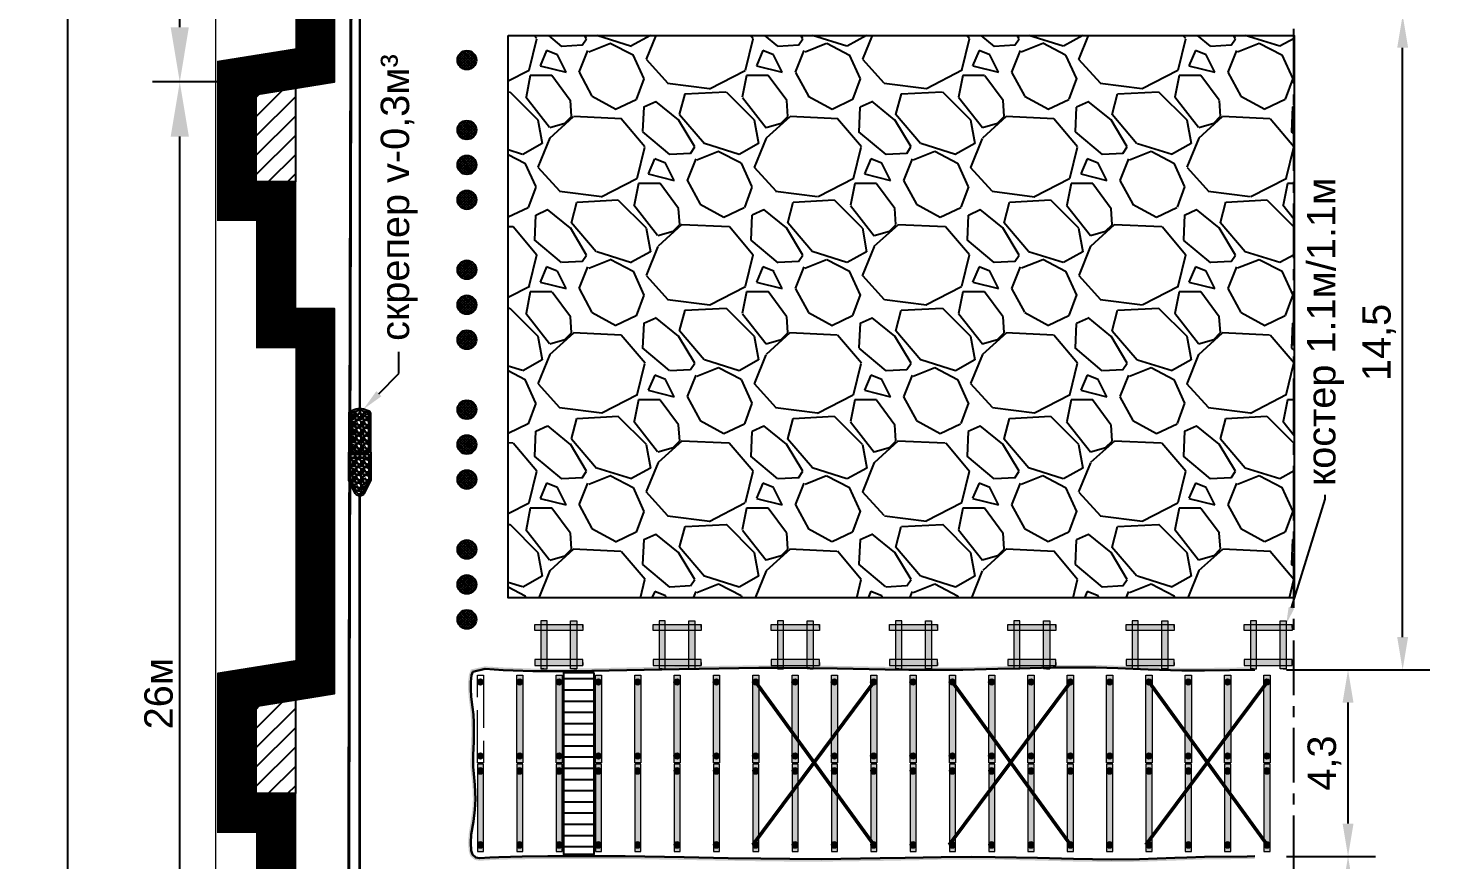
# Model space of a CAD drawing. Header units: inches. Extents: x 523 to 1492, y 69 to 539.
# Drawn here: x 592 to 656.2, y 285.9 to 324 of the extents above; entities that cross this region are included whole.
import ezdxf
from ezdxf import colors
from ezdxf.entities.mleader import LeaderData, LeaderLine
from ezdxf.math import Vec2, Vec3

# ---------------------------------------------------------------- set-up
doc = ezdxf.new("R2010")
doc.units = ezdxf.units.IN
doc.header["$MEASUREMENT"] = 0
doc.linetypes.add('ACAD_ISO02W100', pattern=[15, 12, -3])
doc.linetypes.add('CENTERX2', pattern=[4, 2.5, -0.5, 0.5, -0.5])
doc.styles.get("Standard").update_dxf_attribs({"font": 'arial.ttf'})
doc.dimstyles.new('ISO-25', dxfattribs={"dimtxt": 2.5, "dimasz": 2.5, "dimexe": 1.25, "dimexo": 0, "dimtad": 1, "dimdec": 0, "dimtxsty": 'Standard', "dimcen": 2.5, "dimadec": 0, "dimazin": 0, "dimtfac": 1, "dimtdec": 0, "dimtmove": 0, "dimatfit": 3, "dimfxl": 0, "dimarcsym": 0})
pattern_1 = [(45, (592.924987, 255.923917), (-0.0176776695, 0.0176776695), [])]
pattern_2 = [(228.0128, (129.6, 180), (-1439.99968, -1620.00024), [24.2165, -2397.436]), (184.9697, (113.4, 162), (2160.000189, 179.998435), [41.5562, -4114.0665]), (132.5104, (72, 158.4), (1799.99833, -1980.00156), [29.302, -2900.8858]), (267.2737, (1.8, 113.4), (179.999283, 3600.000053), [37.843, -3746.4404]), (292.8337, (0, 75.6), (-900.001783, 2159.999354), [37.108, -3673.687]), (357.2737, (14.4, 41.4), (-3600.000053, 179.999283), [37.843, -3746.4404]), (37.6942, (52.2, 39.6), (-2340.001322, -1799.998273), [50.0452, -4954.4728]), (72.2553, (91.8, 70.2), (1260.001937, 3959.999322), [47.248, -4677.5378]), (121.4296, (106.2, 115.2), (-1440.001482, 2339.999107), [37.971, -3759.133]), (175.2364, (86.4, 147.6), (1980.00017, -179.998476), [43.3498, -2124.1373]), (222.3974, (43.2, 151.2), (-2160.001323, -1979.998575), [56.0606, -5550.0075]), (138.8141, (180, 111.6), (-1260.00053, 1079.999516), [19.134, -1894.292]), (171.4692, (165.6, 124.2), (2339.999691, -360.001424), [36.4027, -3603.872]), (225, (129.6, 129.6), (-2e-14, -180), [25.456, -229.1026]), (203.1986, (117, 151.2), (899.99995, 360.00024), [13.7084, -1357.1307]), (291.8014, (104.4, 145.8), (-179.99998, 540.00005), [19.3865, -949.943]), (30.9638, (111.6, 127.8), (539.99964, 360.00045), [31.487, -1018.084]), (161.5651, (138.6, 144), (360.0001, -179.9997), [22.7684, -546.4417]), (16.3895, (0, 145.8), (1800.000396, 539.998688), [31.896, -3157.712]), (70.3462, (30.6, 154.8), (-719.999145, -1980.000384), [26.759, -2649.1334]), (293.1986, (138.6, 180), (-360.00024, 899.99995), [27.4167, -1343.4224]), (343.6105, (149.4, 154.8), (-1800.000396, 539.998688), [31.896, -3157.712]), (339.444, (0, 34.2), (-900.00033, 359.99928), [30.7584, -1507.1623]), (294.7751, (28.8, 23.4), (-899.998594, 1980.000616), [25.772, -2551.4357]), (66.8014, (140.4, 0), (360.00024, 899.99995), [27.4167, -1343.4224]), (17.354, (151.2, 25.2), (-2340.000363, -719.99901), [30.1736, -2987.1763]), (69.444, (52.2, 0), (-359.99928, -900.00033), [15.379, -1522.5415]), (101.3099, (129.6, 0), (-179.99957, 720.00014), [9.178, -908.645]), (165.9638, (127.8, 9), (540.0001, -179.99965), [37.108, -705.051]), (186.009, (91.8, 18), (1799.999955, 179.999877), [34.389, -3404.506]), (303.6901, (111.6, 111.6), (-180.00024, 359.9999), [25.96, -623.039]), (353.1572, (126, 90), (3059.999886, -360.00144), [45.323, -4486.9613]), (60.9454, (171, 84.6), (-720.000005, -1260.00007), [18.532, -1834.6813]), (90, (180, 100.8), (-180, 180), [10.8, -169.2]), (120.2564, (88.2, 23.4), (719.99908, -1260.000442), [25.0063, -2475.6336]), (48.0128, (75.6, 45), (1439.99968, 1620.00024), [48.433, -2373.2194]), (0, (108, 81), (180, 180), [46.8, -133.2]), (325.3048, (154.8, 81), (-1799.998967, 1260.00155), [28.4605, -2817.5893]), (254.0546, (178.2, 64.8), (-179.99998, -720.00002), [26.2084, -1284.2114]), (207.646, (171, 39.6), (-3419.999245, -1800.001388), [42.6717, -4224.5053]), (175.4261, (133.2, 19.8), (-2340.0001, 179.999064), [45.1438, -4469.2333])]

# ---------------------------------------------------------------- blocks, each defined once
blk = doc.blocks.new('Ш.Б. - 2.0м')
at = {"linetype": 'ByBlock', "lineweight": 15}
blk.add_hatch(color=254, dxfattribs=at).paths.add_polyline_path([(1918.55, -1430.91), (1918.55, -1432.31), (1938.55, -1432.31), (1938.55, -1430.91)])
at = {"color": 7, "linetype": 'ByBlock', "lineweight": 15}
blk.add_lwpolyline([(1918.55, -1430.91), (1918.55, -1432.31), (1938.55, -1432.31), (1938.55, -1430.91), (1918.55, -1430.91)], dxfattribs=at)
blk = doc.blocks.new('S - 140')
at = {"linetype": 'ByBlock', "lineweight": 15}
h = blk.add_hatch(color=7, dxfattribs=at)
edge = h.paths.add_edge_path()
edge.add_arc((1417, -1397), 70, 0, 360)
at = {"color": 7, "linetype": 'ByBlock', "lineweight": 15}
blk.add_circle((1417, -1397), 70, dxfattribs=at)
blk = doc.blocks.new('Руд.стойка 0.14 - 1.1')
at = {"linetype": 'ByBlock', "lineweight": 15}
blk.add_hatch(color=252, dxfattribs=at).paths.add_polyline_path([(2005.72, -1382.26), (2007.12, -1382.26), (2007.12, -1393.26), (2005.72, -1393.26)])
at = {"color": 7, "linetype": 'ByBlock', "lineweight": 15}
for p, q in [((2006.42, -1393.26), (2007.12, -1393.26)), ((2007.12, -1393.26), (2006.42, -1393.26))]:
    blk.add_line(p, q, dxfattribs=at)
blk.add_lwpolyline([(2005.72, -1382.26), (2007.12, -1382.26), (2007.12, -1393.26), (2005.72, -1393.26), (2005.72, -1382.26)], dxfattribs=at)
blk = doc.blocks.new('Костер 1.1х1.1м')
at = {"color": 7, "linetype": 'ByBlock', "lineweight": 15, "rotation": 90}
blk.add_blockref('Руд.стойка 0.14 - 1.1', (575.59, -3401.37), dxfattribs=at)
at = {"color": 7, "linetype": 'ByBlock', "lineweight": 15, "xscale": -1}
blk.add_blockref('Руд.стойка 0.14 - 1.1', (3966.37, -11.19), dxfattribs=at)
at = {"color": 7, "linetype": 'ByBlock', "lineweight": 15}
blk.add_blockref('Руд.стойка 0.14 - 1.1', (-39.67, -11.19), dxfattribs=at)
at = {"color": 7, "linetype": 'ByBlock', "lineweight": 15, "xscale": -1, "rotation": 90}
blk.add_blockref('Руд.стойка 0.14 - 1.1', (575.59, 603.47), dxfattribs=at)
blk = doc.blocks.new('Бутовая 8м + прорывной')
h = blk.add_hatch()
h.set_pattern_fill('ANSI38', color=256, scale=2, style=0)
h.set_pattern_definition([(45, (-9, -4e-12), (-0.176776695, 0.176776695), []), (135, (-9, -4e-12), (-0.530330086, 0.176776695), [0.625, -0.375])])
h.paths.add_polyline_path([(2126.08, -4677.96), (2126.08, -4656.62), (2114.58, -4656.79), (2109.38, -4656.77), (2101.67, -4656.53), (2094.76, -4656.25), (2089.75, -4656.11), (2079.93, -4656.11), (2072.06, -4656.28), (2067.3, -4656.42), (2059.25, -4656.6), (2054.37, -4656.65), (2046.93, -4656.61), (2041.51, -4656.53), (2030.55, -4656.31), (2018.06, -4656.16), (2012.58, -4656.17), (1994.39, -4656.43), (1982.39, -4656.68), (1970.31, -4656.93), (1960.89, -4656.93), (1956.42, -4656.76), (1954.1, -4656.68), (1949.96, -4656.42), (1947.17, -4657.04), (1946.86, -4657.8), (1946.67, -4659.33), (1946.66, -4660.95), (1946.8, -4662.76), (1947.11, -4665.19), (1947.27, -4666.81), (1947.37, -4668.76), (1947.38, -4671.75), (1947.35, -4673.01), (1947.24, -4676.16), (1947.2, -4677.65), (1947.21, -4678.81), (1947.37, -4680.42), (1947.65, -4682.92), (1947.77, -4686.21), (1947.64, -4688.66), (1947.27, -4691.36), (1946.8, -4694.3), (1946.68, -4696.22), (1946.8, -4697.95), (1947.09, -4698.91), (1947.87, -4699.56), (1948.69, -4699.7), (1951.03, -4699.57), (1953.07, -4699.46), (1958.45, -4699.35), (1964.31, -4699.28), (1969.78, -4699.28), (1982.03, -4699.28), (1995.5, -4699.52), (2005.59, -4699.7), (2013.07, -4699.82), (2019.67, -4699.89), (2026.89, -4699.91), (2040.36, -4699.74), (2046.08, -4699.63), (2054.31, -4699.48), (2061.21, -4699.42), (2066.69, -4699.45), (2076.39, -4699.66), (2084.64, -4699.88), (2093.33, -4700), (2099.75, -4699.94), (2107.79, -4699.66), (2110.53, -4699.55), (2114.57, -4699.4), (2126.08, -4699.29)], flags=16)
h.paths.add_polyline_path([(2126.08, -4699.89), (2126.08, -4656.02), (2114.58, -4656.19), (2109.39, -4656.17), (2101.7, -4655.93), (2094.78, -4655.65), (2089.75, -4655.51), (2079.92, -4655.51), (2072.05, -4655.68), (2067.28, -4655.82), (2059.24, -4656), (2054.37, -4656.05), (2046.94, -4656.01), (2041.52, -4655.93), (2030.56, -4655.71), (2018.07, -4655.56), (2012.58, -4655.57), (1994.38, -4655.83), (1982.38, -4656.08), (1970.31, -4656.33), (1960.9, -4656.33), (1956.44, -4656.16), (1954.13, -4656.08), (1949.92, -4655.81), (1946.73, -4656.52), (1946.28, -4657.65), (1946.07, -4659.29), (1946.06, -4660.97), (1946.2, -4662.83), (1946.51, -4665.26), (1946.67, -4666.85), (1946.77, -4668.78), (1946.78, -4671.74), (1946.75, -4672.99), (1946.64, -4676.14), (1946.6, -4677.64), (1946.61, -4678.85), (1946.77, -4680.49), (1947.05, -4682.96), (1947.17, -4686.21), (1947.05, -4688.6), (1946.68, -4691.27), (1946.2, -4694.24), (1946.08, -4696.22), (1946.21, -4698.06), (1946.57, -4699.26), (1947.61, -4700.12), (1948.65, -4700.3), (1951.06, -4700.17), (1953.09, -4700.06), (1958.46, -4699.95), (1964.31, -4699.88), (1982.02, -4699.88), (1995.49, -4700.12), (2005.58, -4700.3), (2013.07, -4700.42), (2019.67, -4700.49), (2026.9, -4700.51), (2040.37, -4700.34), (2046.09, -4700.23), (2054.32, -4700.08), (2061.21, -4700.02), (2066.68, -4700.05), (2076.37, -4700.26), (2084.63, -4700.48), (2093.33, -4700.6), (2099.76, -4700.54), (2107.82, -4700.26), (2110.55, -4700.15), (2114.58, -4700)])
at = {"color": 7, "linetype": 'ByBlock', "lineweight": 30}
blk.add_lwpolyline([(2126.08, -4656.62), (2114.58, -4656.79), (2109.38, -4656.77), (2101.67, -4656.53), (2094.76, -4656.25), (2089.75, -4656.11), (2079.93, -4656.11), (2072.06, -4656.28), (2067.3, -4656.42), (2059.25, -4656.6), (2054.37, -4656.65), (2046.93, -4656.61), (2041.51, -4656.53), (2030.55, -4656.31), (2018.06, -4656.16), (2012.58, -4656.17), (1994.39, -4656.43), (1982.39, -4656.68), (1970.31, -4656.93), (1960.89, -4656.93), (1956.42, -4656.76), (1954.1, -4656.68), (1949.96, -4656.42), (1947.17, -4657.04), (1946.86, -4657.8), (1946.67, -4659.33), (1946.66, -4660.95), (1946.8, -4662.76), (1947.11, -4665.19), (1947.27, -4666.81), (1947.37, -4668.76), (1947.38, -4671.75), (1947.35, -4673.01), (1947.24, -4676.16), (1947.2, -4677.65), (1947.21, -4678.81), (1947.37, -4680.42), (1947.65, -4682.92), (1947.77, -4686.21), (1947.64, -4688.66), (1947.27, -4691.36), (1946.8, -4694.3), (1946.68, -4696.22), (1946.8, -4697.95), (1947.09, -4698.91), (1947.87, -4699.56), (1948.69, -4699.7), (1951.03, -4699.57), (1953.07, -4699.46), (1958.45, -4699.35), (1964.31, -4699.28), (1969.78, -4699.28), (1982.03, -4699.28), (1995.5, -4699.52), (2005.59, -4699.7), (2013.07, -4699.82), (2019.67, -4699.89), (2026.89, -4699.91), (2040.36, -4699.74), (2046.08, -4699.63), (2054.31, -4699.48), (2061.21, -4699.42), (2066.69, -4699.45), (2076.39, -4699.66), (2084.64, -4699.88), (2093.33, -4700), (2099.75, -4699.94), (2107.79, -4699.66), (2110.53, -4699.55), (2114.57, -4699.4), (2124.34, -4699.31), (2126.08, -4699.29)], dxfattribs=at)
at = {"color": 7, "linetype": 'ACAD_ISO02W100', "lineweight": 15}
blk.add_lwpolyline([(1948.2, -4657.86), (1949.6, -4657.86), (1949.6, -4677.86), (1948.2, -4677.86), (1948.2, -4657.86)], dxfattribs=at)
at = {"color": 7, "linetype": 'ByBlock', "lineweight": 15}
for p in [(3.48, -3251.97), (30.54, -3251.97), (57.6, -3251.97), (84.66, -3251.97), (111.72, -3251.97), (138.78, -3251.97), (165.84, -3251.97)]:
    blk.add_blockref('Костер 1.1х1.1м', p, dxfattribs=at)
at = {"color": 7, "linetype": 'ByBlock', "lineweight": 15, "xscale": -1, "rotation": 90}
for p in [(526.29, -2739.32), (535.29, -2739.32), (544.29, -2739.32), (553.29, -2739.32), (562.29, -2739.32), (571.29, -2739.32), (580.29, -2739.32), (589.29, -2739.32), (598.29, -2739.32), (607.29, -2739.32), (616.29, -2739.32), (625.29, -2739.32), (634.29, -2739.32), (643.29, -2739.32), (652.29, -2739.32), (661.29, -2739.32), (670.29, -2739.32), (679.29, -2739.32), (688.29, -2739.32), (697.29, -2739.32)]:
    blk.add_blockref('Ш.Б. - 2.0м', p, dxfattribs=at)
at = {"color": 7, "linetype": 'ByBlock', "lineweight": 15, "extrusion": (0, 0, -1), "rotation": 90}
for p, xscale, yscale, zscale in [((-1962.86, -4645.23), -0.01000000000021828, 0.01000000000021828, -0.01000000000021828), ((-1971.86, -4645.23), -0.01000000000021828, 0.01000000000021828, -0.01000000000021828), ((-1980.86, -4645.23), -0.01000000000021828, 0.01000000000021828, -0.01000000000021828), ((-1989.86, -4645.23), -0.01000000000021828, 0.01000000000021828, -0.01000000000021828), ((-1998.86, -4645.23), -0.01000000000021828, 0.01000000000021828, -0.01000000000021828), ((-2007.86, -4645.23), -0.01000000000021828, 0.01000000000021828, -0.01000000000021828), ((-2016.86, -4645.23), -0.01000000000021828, 0.01000000000021828, -0.01000000000021828), ((-2025.86, -4645.23), -0.01000000000021828, 0.01000000000021828, -0.01000000000021828), ((-2034.86, -4645.23), -0.01000000000021828, 0.01000000000021828, -0.01000000000021828), ((-2043.86, -4645.23), -0.01000000000021828, 0.01000000000021828, -0.01000000000021828), ((-2052.86, -4645.23), -0.01000000000021828, 0.01000000000021828, -0.01000000000021828), ((-2061.86, -4645.23), -0.01000000000021828, 0.01000000000021828, -0.01000000000021828), ((-2070.86, -4645.23), -0.01000000000021828, 0.01000000000021828, -0.01000000000021828), ((-2079.86, -4645.23), -0.01000000000021828, 0.01000000000021828, -0.01000000000021828), ((-2088.86, -4645.23), -0.01000000000021828, 0.01000000000021828, -0.01000000000021828), ((-2097.86, -4645.23), -0.01000000000021828, 0.01000000000021828, -0.01000000000021828), ((-2106.86, -4645.23), -0.01000000000021828, 0.01000000000021828, -0.01000000000021828), ((-2115.86, -4645.23), -0.01000000000021828, 0.01000000000021828, -0.01000000000021828), ((-2124.86, -4645.23), -0.01000000000021828, 0.01000000000021828, -0.01000000000021828), ((-2133.86, -4645.23), -0.01000000000021828, 0.01000000000021828, -0.01000000000021828), ((-2142.86, -4645.23), -0.01000000000021828, 0.01000000000021828, -0.01000000000021828), ((-1962.86, -4662.16), -0.01000000000021828, 0.01000000000021828, -0.01000000000021828), ((-1971.86, -4662.16), -0.01000000000021828, 0.01000000000021828, -0.01000000000021828), ((-1980.86, -4662.16), -0.01000000000021828, 0.01000000000021828, -0.01000000000021828), ((-1989.86, -4662.16), -0.01000000000021828, 0.01000000000021828, -0.01000000000021828), ((-1998.86, -4662.16), -0.01000000000021828, 0.01000000000021828, -0.01000000000021828), ((-2007.86, -4662.16), -0.01000000000021828, 0.01000000000021828, -0.01000000000021828), ((-2016.86, -4662.16), -0.01000000000021828, 0.01000000000021828, -0.01000000000021828), ((-2025.86, -4662.16), -0.01000000000021828, 0.01000000000021828, -0.01000000000021828), ((-2034.86, -4662.16), -0.01000000000021828, 0.01000000000021828, -0.01000000000021828), ((-2043.86, -4662.16), -0.01000000000021828, 0.01000000000021828, -0.01000000000021828), ((-2052.86, -4662.16), -0.01000000000021828, 0.01000000000021828, -0.01000000000021828), ((-2061.86, -4662.16), -0.01000000000021828, 0.01000000000021828, -0.01000000000021828), ((-2070.86, -4662.16), -0.01000000000021828, 0.01000000000021828, -0.01000000000021828), ((-2079.86, -4662.16), -0.01000000000021828, 0.01000000000021828, -0.01000000000021828), ((-2088.86, -4662.16), -0.01000000000021828, 0.01000000000021828, -0.01000000000021828), ((-2097.86, -4662.16), -0.01000000000021828, 0.01000000000021828, -0.01000000000021828), ((-2106.86, -4662.16), -0.01000000000021828, 0.01000000000021828, -0.01000000000021828), ((-2115.86, -4662.16), -0.01000000000021828, 0.01000000000021828, -0.01000000000021828), ((-2124.86, -4662.16), -0.01000000000021828, 0.01000000000021828, -0.01000000000021828), ((-2133.86, -4662.16), -0.01000000000021828, 0.01000000000021828, -0.01000000000021828), ((-2142.86, -4662.16), -0.01000000000021828, 0.01000000000021828, -0.01000000000021828), ((-1962.86, -4693.91), 0.009999999999990905, 0.009999999999990905, -0.01), ((-1971.86, -4693.91), 0.009999999999990905, 0.009999999999990905, -0.01), ((-1980.86, -4693.91), 0.009999999999990905, 0.009999999999990905, -0.01), ((-1989.86, -4693.91), 0.009999999999990905, 0.009999999999990905, -0.01), ((-1998.86, -4693.91), 0.009999999999990905, 0.009999999999990905, -0.01), ((-2007.86, -4693.91), 0.009999999999990905, 0.009999999999990905, -0.01), ((-2016.86, -4693.91), 0.009999999999990905, 0.009999999999990905, -0.01), ((-2025.86, -4693.91), 0.009999999999990905, 0.009999999999990905, -0.01), ((-2034.86, -4693.91), 0.009999999999990905, 0.009999999999990905, -0.01), ((-2043.86, -4693.91), 0.009999999999990905, 0.009999999999990905, -0.01), ((-2052.86, -4693.91), 0.009999999999990905, 0.009999999999990905, -0.01), ((-2061.86, -4693.91), 0.009999999999990905, 0.009999999999990905, -0.01), ((-2070.86, -4693.91), 0.009999999999990905, 0.009999999999990905, -0.01), ((-2079.86, -4693.91), 0.009999999999990905, 0.009999999999990905, -0.01), ((-2088.86, -4693.91), 0.009999999999990905, 0.009999999999990905, -0.01), ((-2097.86, -4693.91), 0.009999999999990905, 0.009999999999990905, -0.01), ((-2106.86, -4693.91), 0.009999999999990905, 0.009999999999990905, -0.01), ((-2115.86, -4693.91), 0.009999999999990905, 0.009999999999990905, -0.01), ((-2124.86, -4693.91), 0.009999999999990905, 0.009999999999990905, -0.01), ((-2133.86, -4693.91), 0.009999999999990905, 0.009999999999990905, -0.01), ((-2142.86, -4693.91), 0.009999999999990905, 0.009999999999990905, -0.01), ((-1962.86, -4710.84), 0.009999999999990905, 0.009999999999990905, -0.01), ((-1971.86, -4710.84), 0.009999999999990905, 0.009999999999990905, -0.01), ((-1980.86, -4710.84), 0.009999999999990905, 0.009999999999990905, -0.01), ((-1989.86, -4710.84), 0.009999999999990905, 0.009999999999990905, -0.01), ((-1998.86, -4710.84), 0.009999999999990905, 0.009999999999990905, -0.01), ((-2007.86, -4710.84), 0.009999999999990905, 0.009999999999990905, -0.01), ((-2016.86, -4710.84), 0.009999999999990905, 0.009999999999990905, -0.01), ((-2025.86, -4710.84), 0.009999999999990905, 0.009999999999990905, -0.01), ((-2034.86, -4710.84), 0.009999999999990905, 0.009999999999990905, -0.01), ((-2043.86, -4710.84), 0.009999999999990905, 0.009999999999990905, -0.01), ((-2052.86, -4710.84), 0.009999999999990905, 0.009999999999990905, -0.01), ((-2061.86, -4710.84), 0.009999999999990905, 0.009999999999990905, -0.01), ((-2070.86, -4710.84), 0.009999999999990905, 0.009999999999990905, -0.01), ((-2079.86, -4710.84), 0.009999999999990905, 0.009999999999990905, -0.01), ((-2088.86, -4710.84), 0.009999999999990905, 0.009999999999990905, -0.01), ((-2097.86, -4710.84), 0.009999999999990905, 0.009999999999990905, -0.01), ((-2106.86, -4710.84), 0.009999999999990905, 0.009999999999990905, -0.01), ((-2115.86, -4710.84), 0.009999999999990905, 0.009999999999990905, -0.01), ((-2124.86, -4710.84), 0.009999999999990905, 0.009999999999990905, -0.01), ((-2133.86, -4710.84), 0.009999999999990905, 0.009999999999990905, -0.01), ((-2142.86, -4710.84), 0.009999999999990905, 0.009999999999990905, -0.01)]:
    blk.add_blockref('S - 140', p, dxfattribs=dict(at, xscale=xscale, yscale=yscale, zscale=zscale))
at = {"color": 7, "linetype": 'ByBlock', "lineweight": 15, "rotation": 90}
for p in [(517.29, -6616.75), (526.29, -6616.75), (535.29, -6616.75), (544.29, -6616.75), (553.29, -6616.75), (562.29, -6616.75), (571.29, -6616.75), (580.29, -6616.75), (589.29, -6616.75), (598.29, -6616.75), (607.29, -6616.75), (616.29, -6616.75), (625.29, -6616.75), (634.29, -6616.75), (643.29, -6616.75), (652.29, -6616.75), (661.29, -6616.75), (670.29, -6616.75), (679.29, -6616.75), (688.29, -6616.75), (697.29, -6616.75)]:
    blk.add_blockref('Ш.Б. - 2.0м', p, dxfattribs=at)
blk = doc.blocks.new('*D230')
at = {"color": 0, "linetype": 'ByBlock', "lineweight": -2}
for p, q in [((616.677, 475.487), (592.58, 475.487)), ((593.83, 266.987), (593.83, 473.987)), ((604.249, 265.487), (592.58, 265.487))]:
    blk.add_line(p, q, dxfattribs=at)
at = {"color": 0, "linetype": 'ByBlock'}
for points in [[(593.58, 473.987), (594.08, 473.987), (593.83, 475.487)], [(593.58, 266.987), (594.08, 266.987), (593.83, 265.487)]]:
    blk.add_solid(points, dxfattribs=at)
at = {"layer": 'Defpoints', "color": 0, "linetype": 'ByBlock'}
for p in [(593.83, 475.487), (616.677, 475.487), (604.249, 265.487)]:
    blk.add_point(p, dxfattribs=at)
at = {"color": 0, "linetype": 'ByBlock', "lineweight": 15, "insert": (592.866, 370.487), "char_height": 1.3, "attachment_point": 5, "rotation": 90}
blk.add_mtext('105м', dxfattribs=at)
blk = doc.blocks.new('*D239')
at = {"color": 0, "linetype": 'ByBlock', "lineweight": -2}
for p, q in [((649.788, 324.551), (656.178, 324.551)), ((654.928, 296.076), (654.928, 323.051)), ((649.955, 294.576), (656.178, 294.576))]:
    blk.add_line(p, q, dxfattribs=at)
at = {"color": 0, "linetype": 'ByBlock'}
for points in [[(654.678, 323.051), (655.178, 323.051), (654.928, 324.551)], [(654.678, 296.076), (655.178, 296.076), (654.928, 294.576)]]:
    blk.add_solid(points, dxfattribs=at)
at = {"layer": 'Defpoints', "color": 0, "linetype": 'ByBlock'}
for p in [(649.788, 324.551), (654.928, 324.551), (649.955, 294.576)]:
    blk.add_point(p, dxfattribs=at)
at = {"color": 0, "linetype": 'ByBlock', "lineweight": 15, "insert": (653.846, 309.563), "char_height": 1.3, "attachment_point": 5, "rotation": 90}
blk.add_mtext('14,5', dxfattribs=at)
blk = doc.blocks.new('*D242')
at = {"color": 0, "linetype": 'ByBlock', "lineweight": -2}
for p, q in [((649.617, 294.576), (653.678, 294.576)), ((652.428, 287.54), (652.428, 293.076)), ((649.617, 286.04), (653.678, 286.04))]:
    blk.add_line(p, q, dxfattribs=at)
at = {"color": 0, "linetype": 'ByBlock'}
for points in [[(652.178, 293.076), (652.678, 293.076), (652.428, 294.576)], [(652.178, 287.54), (652.678, 287.54), (652.428, 286.04)]]:
    blk.add_solid(points, dxfattribs=at)
at = {"layer": 'Defpoints', "color": 0, "linetype": 'ByBlock'}
for p in [(649.617, 294.576), (652.428, 294.576), (649.617, 286.04)]:
    blk.add_point(p, dxfattribs=at)
at = {"color": 0, "linetype": 'ByBlock', "lineweight": 15, "insert": (651.346, 290.308), "char_height": 1.3, "attachment_point": 5, "rotation": 90}
blk.add_mtext('4,3', dxfattribs=at)
blk = doc.blocks.new('*D243')
at = {"color": 0, "linetype": 'ByBlock', "lineweight": -2}
for p, q in [((649.946, 286.04), (653.678, 286.04)), ((652.428, 284.54), (652.428, 269.794)), ((649.32, 268.294), (653.678, 268.294))]:
    blk.add_line(p, q, dxfattribs=at)
at = {"color": 0, "linetype": 'ByBlock'}
for points in [[(652.178, 284.54), (652.678, 284.54), (652.428, 286.04)], [(652.178, 269.794), (652.678, 269.794), (652.428, 268.294)]]:
    blk.add_solid(points, dxfattribs=at)
at = {"layer": 'Defpoints', "color": 0, "linetype": 'ByBlock'}
for p in [(649.946, 286.04), (649.32, 268.294), (652.428, 268.294)]:
    blk.add_point(p, dxfattribs=at)
at = {"color": 0, "linetype": 'ByBlock', "lineweight": 15, "insert": (651.346, 277.167), "char_height": 1.3, "attachment_point": 5, "rotation": 90}
blk.add_mtext('8,0', dxfattribs=at)
blk = doc.blocks.new('*D247')
at = {"color": 0, "linetype": 'ByBlock', "lineweight": -2}
for p, q in [((606.04, 377.487), (597.708, 377.487)), ((598.958, 323.987), (598.958, 374.987)), ((606.04, 321.487), (597.708, 321.487))]:
    blk.add_line(p, q, dxfattribs=at)
at = {"color": 0, "linetype": 'ByBlock'}
for points in [[(598.541, 374.987), (599.374, 374.987), (598.958, 377.487)], [(598.541, 323.987), (599.374, 323.987), (598.958, 321.487)]]:
    blk.add_solid(points, dxfattribs=at)
at = {"layer": 'Defpoints', "color": 0, "linetype": 'ByBlock'}
for p in [(598.958, 377.487), (606.04, 377.487), (606.04, 321.487)]:
    blk.add_point(p, dxfattribs=at)
at = {"color": 0, "linetype": 'ByBlock', "lineweight": 15, "insert": (597.994, 349.487), "char_height": 1.3, "attachment_point": 5, "rotation": 90}
blk.add_mtext('26м', dxfattribs=at)
blk = doc.blocks.new('*D248')
at = {"color": 0, "linetype": 'ByBlock', "lineweight": -2}
for p, q in [((606.04, 321.487), (597.708, 321.487)), ((598.958, 267.987), (598.958, 318.987)), ((606.04, 265.487), (597.708, 265.487))]:
    blk.add_line(p, q, dxfattribs=at)
at = {"color": 0, "linetype": 'ByBlock'}
for points in [[(598.541, 318.987), (599.374, 318.987), (598.958, 321.487)], [(598.541, 267.987), (599.374, 267.987), (598.958, 265.487)]]:
    blk.add_solid(points, dxfattribs=at)
at = {"layer": 'Defpoints', "color": 0, "linetype": 'ByBlock'}
for p in [(598.958, 321.487), (606.04, 321.487), (606.04, 265.487)]:
    blk.add_point(p, dxfattribs=at)
at = {"color": 0, "linetype": 'ByBlock', "lineweight": 15, "insert": (597.994, 293.487), "char_height": 1.3, "attachment_point": 5, "rotation": 90}
blk.add_mtext('26м', dxfattribs=at)
blk = doc.blocks.new('Скрепер 2')
h = blk.add_hatch(color=253)
edge = h.paths.add_edge_path(flags=17)
edge.add_line((1017, -3730), (124, -3730))
edge.add_arc((124, -3741), 10.9, 90, 162.0583)
edge.add_line((113, -3737), (72, -3865))
edge.add_arc((290, -3936), 230, 162.0583, 197.9417)
edge.add_line((72, -4007), (113, -4135))
edge.add_arc((124, -4132), 10.9, 197.9417, 270)
edge.add_line((124, -4142), (1017, -4142))
edge.add_line((1017, -4142), (1017, -3730))
edge = h.paths.add_edge_path()
edge.add_line((1017, -3686), (124, -3686))
edge.add_arc((124, -3741), 54.7, 90, 162.0583)
edge.add_line((72, -3724), (30, -3852))
edge.add_arc((290, -3936), 273, 162.0583, 197.9417)
edge.add_line((30, -4020), (72, -4148))
edge.add_arc((124, -4132), 54.7, 197.9417, 270)
edge.add_line((124, -4186), (1017, -4186))
edge.add_line((1017, -4186), (1017, -3686))
for points in [[(88, -3837), (88, -3819), (149, -3798), (149, -3730), (124, -3730, 0.325201), (113, -3737), (72, -3865, 0.157863), (72, -4007), (113, -4135, 0.325201), (124, -4142), (149, -4142), (149, -4074), (88, -4053), (88, -4036), (149, -4015), (149, -3966), (88, -3945), (88, -3927), (149, -3907), (149, -3857)], [(1059, -4144), (1147, -4144), (1147, -4074), (1087, -4053), (1087, -4036), (1147, -4015), (1147, -3966), (1087, -3945), (1087, -3927), (1147, -3907), (1147, -3857), (1087, -3837), (1087, -3819), (1147, -3798), (1147, -3728), (1059, -3728)]]:
    blk.add_hatch(color=253).paths.add_polyline_path(points)
h = blk.add_hatch()
h.set_pattern_fill('GRAVEL', color=256, scale=180, style=0)
h.set_pattern_definition(pattern_2)
h.paths.add_polyline_path([(1017, -4142), (1017, -3730), (149, -3730), (149, -3798), (88, -3819), (88, -3837), (149, -3857), (149, -3907), (88, -3927), (88, -3945), (149, -3966), (149, -4015), (88, -4036), (88, -4053), (149, -4074), (149, -4142)])
h = blk.add_hatch(color=253)
h.paths.add_polyline_path([(1656, -3686), (1017, -3686), (1017, -4186), (1656, -4186), (1959, -4038, 0.269525), (2017, -3938), (2017, -3934, 0.269525), (1959, -3835)])
h.paths.add_polyline_path([(1647, -3728), (1939, -3872, -0.265281), (1975, -3934), (1975, -3938, -0.265281), (1939, -4001), (1647, -4144), (1059, -4144), (1059, -3728)], flags=16)
h = blk.add_hatch()
h.set_pattern_fill('GRAVEL', color=256, scale=180, style=0)
h.set_pattern_definition(pattern_2)
h.paths.add_polyline_path([(1647, -4144), (1939, -4001, 0.265281), (1975, -3938), (1975, -3934, 0.265281), (1939, -3872), (1647, -3728), (1147, -3728), (1147, -3798), (1087, -3819), (1087, -3837), (1147, -3857), (1147, -3907), (1087, -3927), (1087, -3945), (1147, -3966), (1147, -4015), (1087, -4036), (1087, -4053), (1147, -4074), (1147, -4144)])
for points in [[(1017, -3686), (124, -3686, 0.325201), (72, -3724), (30, -3852, 0.157863), (30, -4020), (72, -4148, 0.325201), (124, -4186), (1017, -4186), (1017, -3686)], [(1017, -3686), (1656, -3686), (1959, -3835, -0.269525), (2017, -3934), (2017, -3938, -0.269525), (1959, -4038), (1656, -4186), (1017, -4186), (1017, -3686)]]:
    blk.add_lwpolyline(points, format="xyb")
for points in [[(1017, -3730), (124, -3730, 0.325201), (113, -3737), (72, -3865, 0.157863), (72, -4007), (113, -4135, 0.325201), (124, -4142), (1017, -4142)], [(1059, -3728), (1647, -3728), (1939, -3872, -0.265281), (1975, -3934), (1975, -3938, -0.265281), (1939, -4001), (1647, -4144), (1059, -4144)]]:
    blk.add_lwpolyline(points, format="xyb", close=True)
for points in [[(149, -3728), (149, -3798), (88, -3819), (88, -3837), (149, -3857), (149, -3907), (88, -3927), (88, -3945), (149, -3966), (149, -4015), (88, -4036), (88, -4053), (149, -4074), (149, -4145)], [(1147, -3728), (1147, -3798), (1087, -3819), (1087, -3837), (1147, -3857), (1147, -3907), (1087, -3927), (1087, -3945), (1147, -3966), (1147, -4015), (1087, -4036), (1087, -4053), (1147, -4074), (1147, -4145)]]:
    blk.add_lwpolyline(points)
blk = doc.blocks.new('ОКУ')
h = blk.add_hatch(color=254)
edge = h.paths.add_edge_path()
edge.add_arc((246, -1392), 217, 0, 360)
h = blk.add_hatch()
h.set_pattern_fill('ANSI37', color=256, scale=360, style=0)
edge = h.paths.add_edge_path()
edge.add_arc((246, -1392), 217, 0, 360)
blk.add_circle((246, -1392), 217)

msp = doc.modelspace()

# ---------------------------------------------------------------- hatches: boundary and pattern name
h = msp.add_hatch()
h.set_pattern_fill('ANSI31', color=22, scale=0.2, style=0)
h.set_pattern_definition(pattern_1)
h.paths.add_polyline_path([(606.46, 260.474), (606.618, 264.874), (607.176, 474.434), (607.215, 474.434), (606.654, 264.869), (606.496, 260.474)])
h = msp.add_hatch()
h.set_pattern_fill('ANSI31', color=256, scale=0.2, style=0)
h.set_pattern_definition(pattern_1)
h.paths.add_polyline_path([(607.177, 306.532), (607.216, 306.532), (607.215, 308.071), (607.176, 474.434)])
h = msp.add_hatch()
h.set_pattern_fill('GRAVEL', color=256, scale=7, angle=315)
h.set_pattern_definition([(183.01279, (8.51357, 1.38593), (-84.14570696, -4.94974747), [0.94175, -93.233616]), (139.96974, (7.5731, 1.33643), (64.34671709, -54.44722215), [1.616076, -159.991473]), (87.51045, (6.33568, 2.3759), (-4.94974747, -103.94469683), [1.139516, -112.81223]), (222.27369, (3.16784, 3.06884), (103.94469683, 94.0452019), [1.471666, -145.694906]), (247.833654, (2.0789, 2.0789), (34.64823228, 84.14570696), [1.443085, -142.86561]), (312.27369, (1.53442, 0.74246), (-94.0452019, 103.94469683), [1.471666, -145.694906]), (352.69424, (2.52437, -0.34648), (-113.84419177, 14.849242405), [1.946203, -192.67394]), (27.25533, (4.45477, -0.59397), (143.54267658, 74.24621202), [1.837416, -181.90425]), (76.429566, (6.0882, 0.2475), (24.74873734, 103.94469683), [1.47665, -146.18851]), (130.23636, (6.4347, 1.6829), (49.4974747, -59.3969696), [1.685824, -82.60534]), (177.397438, (5.34573, 2.96985), (-113.84419177, 4.94974747), [2.180136, -215.833625]), (93.81407, (8.0186, -1.8809), (-4.94974747, 64.3467171), [0.74411, -73.666914]), (126.469234, (7.9691, -1.13844), (54.44722215, -74.24621202), [1.41566, -140.15058]), (180, (7.1276, -1e-15), (-4.949747, -4.949747), [0.98995, -8.90955]), (158.19859, (7.3751, 0.94045), (34.6482323, -14.8492424), [0.533106, -52.777306]), (246.8014, (6.8801, 1.1384), (9.899495, 19.7989899), [0.75392, -36.94223]), (345.96376, (6.5832, 0.4455), (24.7487373, -4.9497475), [1.2245, -39.59216]), (116.56505, (7.771, 0.1485), (4.9497475, -14.8492424), [0.88544, -21.250507]), (331.38954, (4.0093, 4.0093), (64.34671709, -34.64823228), [1.2404, -122.799916]), (25.346176, (5.09824, 3.41533), (-74.24621202, -34.64823228), [1.040627, -103.021854]), (248.19859, (8.76105, 1.1384), (14.8492424, 34.6482323), [1.066205, -52.244207]), (298.61046, (8.36507, 0.1485), (-34.64823228, 64.34671709), [1.2404, -122.799916]), (294.44395, (0.94045, 0.94045), (-14.8492424, 34.6482323), [1.19616, -58.611866]), (249.77514, (1.43543, -0.1485), (29.6984848, 79.1959595), [1.002246, -99.2225]), (21.80141, (3.8608, -3.8608), (34.6482323, 14.8492424), [1.066205, -52.244207]), (332.354025, (4.85075, -3.46482), (-84.14570696, 44.54772721), [1.173417, -116.167965]), (24.44395, (1.4354, -1.4354), (-34.6482323, -14.8492424), [0.59808, -59.209946]), (56.30993, (3.5638, -3.5638), (14.8492424, 24.7487373), [0.35693, -35.336207]), (120.96376, (3.7618, -3.2668), (9.899495, -19.79899), [1.443085, -27.418654]), (141.009006, (3.01935, -2.0294), (54.44722215, -44.54772721), [1.33735, -132.39746]), (258.69007, (6.1377, -2e-15), (4.9497475, 14.8492424), [1.009554, -24.229305]), (308.157227, (5.9397, -0.98995), (74.24621202, -94.0452019), [1.76256, -174.49294]), (15.9454, (7.02864, -2.3759), (-54.44722215, -14.8492424), [0.72069, -71.34872]), (45, (7.7216, -2.178), (3e-15, 9.899495), [0.42, -6.58]), (75.25644, (3.06884, -1.7819), (-14.8492424, -54.44722215), [0.97247, -96.27464]), (3.01279, (3.31633, -0.84146), (84.14570696, 4.94974747), [1.883504, -92.291864]), (315, (5.197, -0.7425), (9.899495, -2e-15), [1.82, -5.18]), (280.304846, (6.48417, -2.0294), (14.8492424, -84.14570696), [1.1068, -109.57292]), (209.0546, (6.6822, -3.1183), (-24.7487373, -14.8492424), [1.019214, -49.941555]), (162.645975, (5.7912, -3.61332), (-143.54267658, 44.54772721), [1.659455, -164.28632]), (130.42608, (4.20729, -3.11834), (-59.39696962, 69.29646456), [1.755593, -173.803514])])
h.paths.add_polyline_path([(613.992, 323.613), (649.955, 323.613), (649.955, 297.877), (613.992, 297.877)])
h = msp.add_hatch()
h.set_pattern_fill('ANSI31', color=256, scale=5, style=0)
h.set_pattern_definition([(45, (0, -28), (-0.44194174, 0.44194174), [])])
h.paths.add_polyline_path([(604.249, 316.914), (602.459, 316.914), (602.459, 320.914), (604.249, 321.2)])
h = msp.add_hatch()
h.set_pattern_fill('ANSI31', color=22, scale=0.2, style=0)
h.set_pattern_definition(pattern_1)
h.paths.add_polyline_path([(607.211, 302.616), (607.175, 302.616), (607.175, 260.794), (607.211, 260.794)])
h = msp.add_hatch()
h.set_pattern_fill('ANSI31', color=256, scale=4.1, angle=315)
h.set_pattern_definition([(0, (1.8, 0), (2e-16, 0.5125), [])])
h.paths.add_polyline_path([(617.922, 294.434), (616.522, 294.434), (616.522, 286.14), (617.922, 286.14)])
h = msp.add_hatch()
h.set_pattern_fill('ANSI31', color=256, scale=5, style=0)
h.set_pattern_definition([(45, (0, -56), (-0.44194174, 0.44194174), [])])
h.paths.add_polyline_path([(604.249, 288.914), (602.459, 288.914), (602.459, 292.914), (604.249, 293.2)])

# ---------------------------------------------------------------- linework, layer by layer
at = {"color": 252, "linetype": 'ByBlock', "lineweight": 15}
msp.add_line((600.606, 69.4), (600.606, 538.961), dxfattribs=at)
at = {"color": 7, "linetype": 'CENTERX2'}
msp.add_line((649.946, 257.415), (649.946, 487.554), dxfattribs=at)
at = {"lineweight": 50}
for p, q in [((630.719, 294.02), (625.179, 286.566)), ((639.719, 294.02), (634.179, 286.566)), ((648.719, 294.02), (643.179, 286.566))]:
    msp.add_line(p, q, dxfattribs=at)
at = {"color": 22}
for points in [[(606.46, 260.474), (606.618, 264.874), (607.176, 474.434), (607.215, 474.434), (606.654, 264.869), (606.496, 260.474), (606.46, 260.474)], [(607.211, 302.616), (607.175, 302.616), (607.175, 260.794), (607.211, 260.794), (607.211, 302.616)]]:
    msp.add_lwpolyline(points, dxfattribs=at)
for points in [[(607.177, 306.532), (607.216, 306.532), (607.215, 308.071), (607.176, 474.434)], [(613.992, 323.613), (649.955, 323.613), (649.955, 297.877), (613.992, 297.877)], [(604.249, 316.914), (602.459, 316.914), (602.459, 320.914), (604.249, 321.2)], [(604.249, 288.914), (602.459, 288.914), (602.459, 292.914), (604.249, 293.2)]]:
    msp.add_lwpolyline(points, close=True)
at = {"color": 253, "linetype": 'ByBlock', "lineweight": 15, "const_width": 1.8}
msp.add_lwpolyline([(603.349, 265.487), (603.349, 271.648), (605.14, 272.221), (605.14, 281.531), (603.349, 281.531), (603.349, 288.014), (601.559, 288.014), (601.559, 293.681), (605.14, 294.254), (605.14, 310.195), (603.349, 310.195), (603.349, 316.014), (601.559, 316.014), (601.559, 321.681), (605.14, 322.254), (605.14, 338.195)], dxfattribs=at)
for points in [[(604.249, 265.487), (604.249, 270.991), (606.04, 271.564), (606.04, 282.431), (604.249, 282.431), (604.249, 288.914), (602.459, 288.914), (602.459, 292.914), (606.04, 293.487), (606.04, 311.095), (604.249, 311.095), (604.249, 316.914), (602.459, 316.914), (602.459, 320.914), (606.04, 321.487), (606.04, 339.095)], [(617.922, 294.434), (616.522, 294.434), (616.522, 286.14), (617.922, 286.14), (617.922, 294.434)]]:
    msp.add_lwpolyline(points)
at = {"lineweight": 50}
for points in [[(625.319, 294.02), (630.719, 286.566)], [(634.319, 294.02), (639.719, 286.566)], [(643.319, 294.02), (648.719, 286.566)]]:
    msp.add_lwpolyline(points, dxfattribs=at)

# ---------------------------------------------------------------- block references
at = {"xscale": 0.001999999999998181, "yscale": 0.001999999999998181, "zscale": 0.001999999999998181}
for p in [(611.606, 325.27), (611.606, 322.07), (611.606, 320.47), (611.606, 318.87), (611.606, 315.67), (611.606, 314.07), (611.606, 312.47), (611.606, 309.27), (611.606, 307.67), (611.606, 306.07), (611.606, 302.87), (611.606, 301.27), (611.606, 299.67)]:
    msp.add_blockref('ОКУ', p, dxfattribs=at)
at = {"xscale": 0.00200000000000955, "yscale": 0.00200000000000955, "zscale": 0.00200000000000955, "rotation": 270}
msp.add_blockref('Скрепер 2', (615.069, 306.567), dxfattribs=at)
at = {"color": 7, "linetype": 'ByBlock', "lineweight": 15, "xscale": 0.2000000000000455, "yscale": 0.2000000000000455, "zscale": 0.2000000000000455}
msp.add_blockref('Бутовая 8м + прорывной', (222.94, 1225.9), dxfattribs=at)

# ---------------------------------------------------------------- dimensions: what is measured, and where the dimension line sits
at = {"color": 7, "linetype": 'ByBlock', "lineweight": 15}
for base, p1, p2, text, override, picture, middle in [((593.83, 475.487), (604.249, 265.487), (616.677, 475.487), '105м', {"dimtxt": 1.3, "dimasz": 1.5, "dimgap": 0.3, "dimlfac": 100, "dimrnd": 0.05, "dimtmove": 1, "dimfxl": 1.25}, '*D230', (592.866, 370.487)), ((598.958, 377.487), (606.04, 321.487), (606.04, 377.487), '26м', {"dimtxt": 1.3, "dimgap": 0.3, "dimlfac": 100, "dimrnd": 0.05, "dimtmove": 1, "dimfxl": 1.25}, '*D247', (597.994, 349.487)), ((654.928, 324.551), (649.955, 294.576), (649.788, 324.551), '14,5', {"dimtxt": 1.3, "dimasz": 1.5, "dimgap": 0.3, "dimlfac": 100, "dimrnd": 0.05, "dimtmove": 1, "dimfxl": 1.25}, '*D239', (653.846, 309.563)), ((598.958, 321.487), (606.04, 265.487), (606.04, 321.487), '26м', {"dimtxt": 1.3, "dimgap": 0.3, "dimlfac": 100, "dimrnd": 0.05, "dimtmove": 1, "dimfxl": 1.25}, '*D248', (597.994, 293.487)), ((652.428, 294.576), (649.617, 286.04), (649.617, 294.576), '4,3', {"dimtxt": 1.3, "dimasz": 1.5, "dimgap": 0.3, "dimlfac": 100, "dimrnd": 0.05, "dimtmove": 1, "dimfxl": 1.25}, '*D242', (651.346, 290.308)), ((652.428, 268.294), (649.946, 286.04), (649.32, 268.294), '8,0', {"dimtxt": 1.3, "dimasz": 1.5, "dimgap": 0.3, "dimlfac": 100, "dimrnd": 0.05, "dimtmove": 1, "dimfxl": 1.25}, '*D243', (651.346, 277.167))]:
    dim = msp.add_linear_dim(base=base, p1=p1, p2=p2, angle=90, text=text, dimstyle='ISO-25', override=override, dxfattribs=at)
    dim.commit()
    dim.dimension.update_dxf_attribs({"geometry": picture, "text_midpoint": middle})

# ---------------------------------------------------------------- leaders
ml = msp.add_multileader_mtext('Standard', dxfattribs=at)
ml.set_content('скрепер v-0,3м³', color=7)
ml.set_leader_properties()
ml.build(insert=Vec2(0, 0))
ml.multileader.update_dxf_attribs({"dogleg_length": 1, "arrow_head_size": 1})
ctx = ml.context
ctx.base_point, ctx.char_height, ctx.arrow_head_size, ctx.landing_gap_size, ctx.plane_origin, ctx.plane_x_axis, ctx.plane_y_axis = Vec3(608.986, 309.133), 1.3, 1, 0.5, Vec3(610.577, 306.409), Vec3(0, 1), Vec3(-1, 0)
notes = []
notes.append((ctx, [(0, (1, 1, 0), (608.986, 308.133), (0, 1), 1, [(0, [(607.365, 306.506)], 0, [])])]))
ctx.mtext.insert, ctx.mtext.text_direction, ctx.mtext.rotation, ctx.mtext.flow_direction = Vec3(608.155, 309.633), Vec3(0, 1), 1.570796, 5
ml = msp.add_multileader_mtext('Standard', dxfattribs=at)
ml.set_content('костер 1.1м/1.1м', color=7)
ml.set_leader_properties()
ml.build(insert=Vec2(0, 0))
ml.multileader.update_dxf_attribs({"dogleg_length": 1, "arrow_head_size": 0.8})
ctx = ml.context
ctx.base_point, ctx.char_height, ctx.arrow_head_size, ctx.landing_gap_size, ctx.plane_origin, ctx.plane_x_axis, ctx.plane_y_axis = Vec3(651.382, 302.584), 1.3, 0.8, 0.4, Vec3(647.999, 294.251), Vec3(0, 1), Vec3(-1, 0)
notes.append((ctx, [(0, (1, 1, 0), (651.382, 302.384), (0, 1), 0.2, [(0, [(649.598, 296.657)], 0, [])])]))
ctx.mtext.insert, ctx.mtext.text_direction, ctx.mtext.rotation, ctx.mtext.flow_direction = Vec3(650.551, 302.984), Vec3(0, 1), 1.570796, 5
for ctx, leaders in notes:
    for number, flags, end, landing, length, lines in leaders:
        leader = LeaderData()
        leader.index, (leader.has_last_leader_line, leader.has_dogleg_vector, leader.attachment_direction) = number, flags
        leader.last_leader_point, leader.dogleg_vector, leader.dogleg_length = Vec3(end), Vec3(landing), length
        for number, points, colour, breaks in lines:
            line = LeaderLine()
            line.index, line.vertices, line.color, line.breaks = number, Vec3.list(points), colors.encode_raw_color(colour), breaks
            leader.lines.append(line)
        ctx.leaders.append(leader)

doc.saveas('drawing.dxf')
